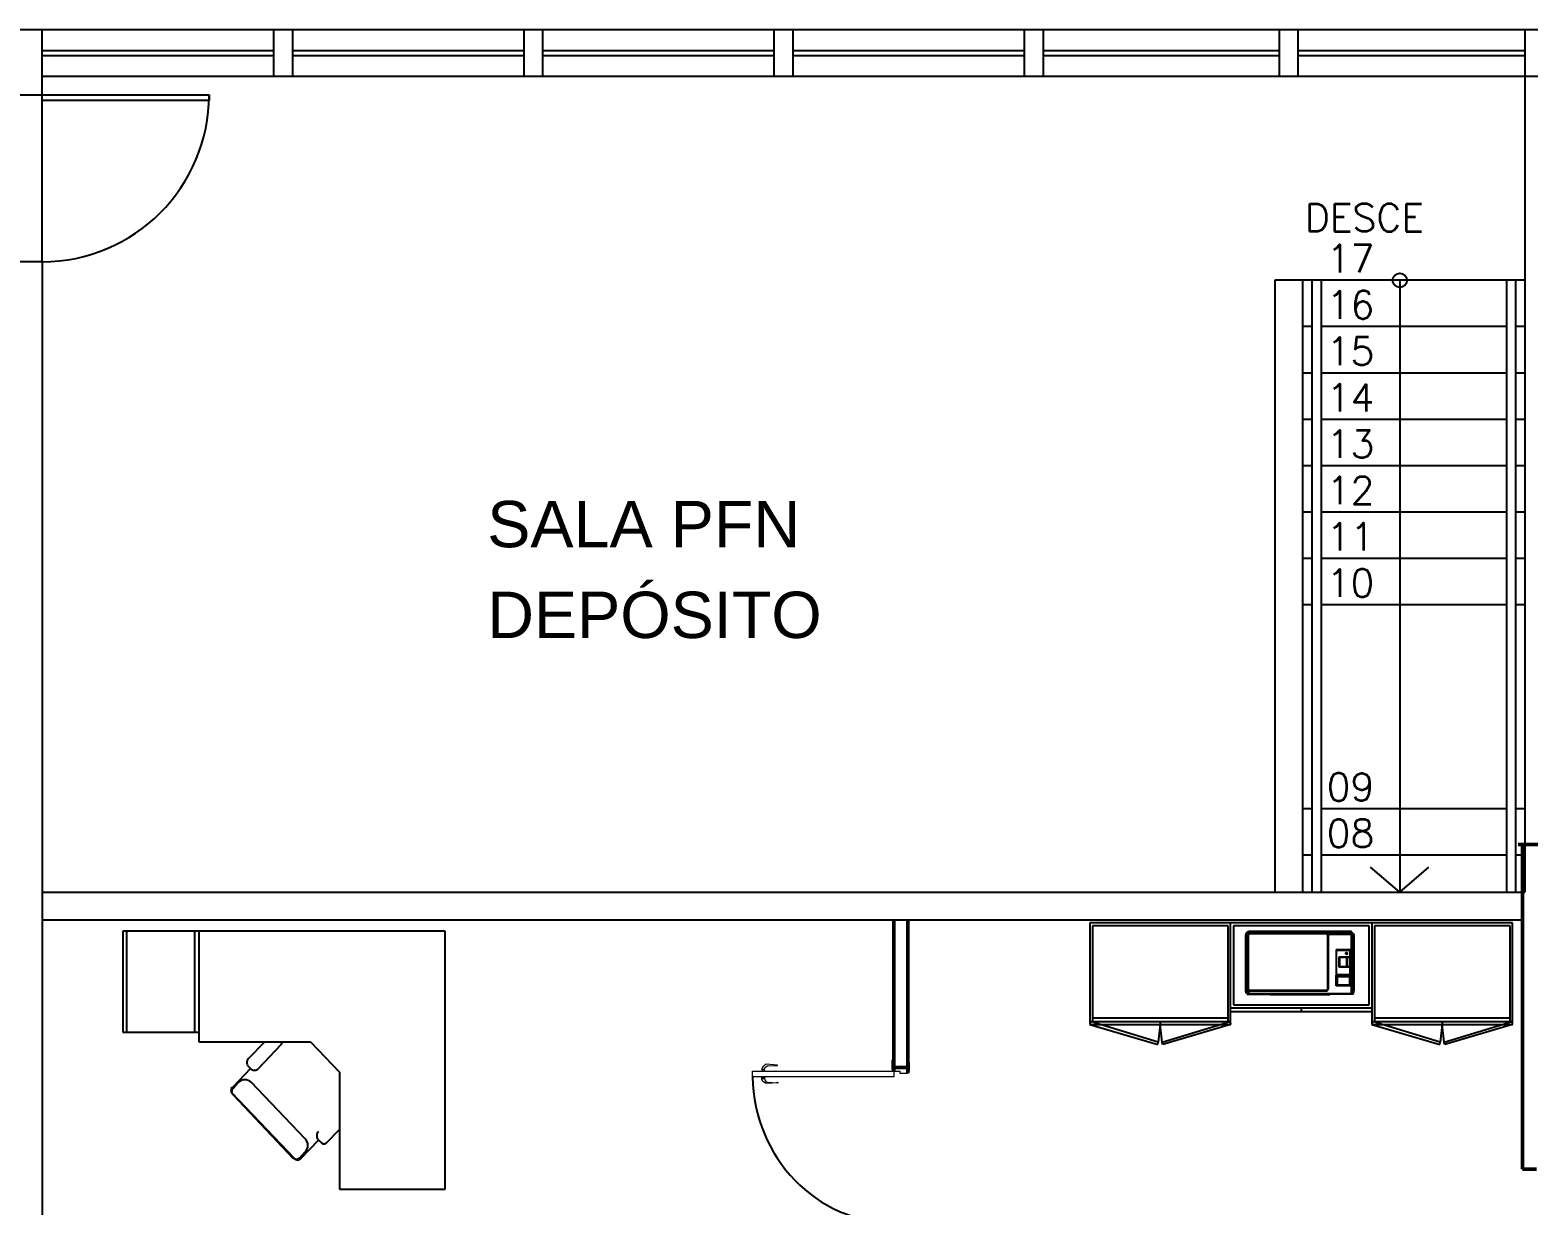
# Model space of a CAD drawing. Header units: millimetres. Extents: x -8 to 5830, y -596 to 3598.
# Drawn here: x 1664.37 to 1672.45, y 2387.01 to 2393.35 of the extents above; entities that cross this region are included whole.
import ezdxf

# ---------------------------------------------------------------- set-up
doc = ezdxf.new("R2010")
doc.units = ezdxf.units.MM
doc.linetypes.add('CONTINU', pattern=[0])
doc.linetypes.add('DASHDOT', pattern=[1, 0.5, -0.25, 0, -0.25])
doc.layers.get('0').update_dxf_attribs({"color": 9})
doc.styles.add('80X50', font='romans.shx')
doc.styles.get("Standard").update_dxf_attribs({"font": 'arial.ttf'})

msp = doc.modelspace()

# ---------------------------------------------------------------- linework, layer by layer
for p, q in [((1734.0826, 2393.3475), (1664.1826, 2393.3475)), ((1672.4326, 2393.3475), (1672.4326, 2388.6975)), ((1664.4326, 2393.2375), (1665.6826, 2393.2375)), ((1665.6826, 2393.2075), (1664.4326, 2393.2075)), ((1665.7826, 2393.2375), (1667.0326, 2393.2375)), ((1667.0326, 2393.2075), (1665.7826, 2393.2075)), ((1667.1326, 2393.2375), (1668.3826, 2393.2375)), ((1668.3826, 2393.2075), (1667.1326, 2393.2075)), ((1668.4826, 2393.2375), (1669.7326, 2393.2375)), ((1669.7326, 2393.2075), (1668.4826, 2393.2075)), ((1669.8326, 2393.2375), (1671.1076, 2393.2375)), ((1671.1076, 2393.2075), (1669.8326, 2393.2075)), ((1671.2076, 2393.2375), (1672.4326, 2393.2375)), ((1672.4326, 2393.2075), (1671.2076, 2393.2075)), ((1694.2826, 2393.0975), (1664.4326, 2393.0975)), ((1664.1826, 2392.9975), (1665.3326, 2392.9975)), ((1664.4326, 2392.0975), (1664.1826, 2392.0975)), ((1664.4326, 2392.0975), (1664.4326, 2378.3475)), ((1671.0826, 2391.9975), (1671.0826, 2388.6975)), ((1672.4326, 2391.9975), (1671.0826, 2391.9975)), ((1671.2326, 2391.9975), (1671.2326, 2388.6975)), ((1671.2826, 2391.9975), (1671.2826, 2388.6975)), ((1671.3326, 2391.9975), (1671.3326, 2388.6975)), ((1671.7576, 2391.9975), (1671.7576, 2388.6975)), ((1672.3326, 2391.9975), (1672.3326, 2388.6975)), ((1672.3826, 2391.9975), (1672.3826, 2388.6975)), ((1671.2826, 2391.7475), (1671.2326, 2391.7475)), ((1672.3326, 2391.7475), (1671.3326, 2391.7475)), ((1672.4326, 2391.7475), (1672.3826, 2391.7475)), ((1671.2826, 2391.4975), (1671.2326, 2391.4975)), ((1672.3326, 2391.4975), (1671.3326, 2391.4975)), ((1672.4326, 2391.4975), (1672.3826, 2391.4975)), ((1672.3326, 2391.2475), (1671.3326, 2391.2475)), ((1672.3326, 2390.9975), (1671.3326, 2390.9975)), ((1672.3326, 2390.7475), (1671.3326, 2390.7475)), ((1671.2826, 2390.4975), (1671.2326, 2390.4975)), ((1672.3326, 2390.4975), (1671.3326, 2390.4975)), ((1671.2826, 2390.2475), (1671.2326, 2390.2475)), ((1672.3326, 2390.2475), (1671.3326, 2390.2475)), ((1671.2826, 2389.1475), (1671.2326, 2389.1475)), ((1672.3326, 2389.1475), (1671.3326, 2389.1475)), ((1672.4326, 2389.1475), (1672.3826, 2389.1475)), ((1671.2826, 2388.8975), (1671.2326, 2388.8975)), ((1672.3326, 2388.8975), (1671.3326, 2388.8975)), ((1672.4326, 2388.8975), (1672.3826, 2388.8975)), ((1671.7576, 2388.6975), (1671.6002, 2388.8323)), ((1671.7576, 2388.6975), (1671.915, 2388.8323)), ((1664.4326, 2388.6975), (1672.4326, 2388.6975)), ((1664.4326, 2388.5475), (1672.419, 2388.5475))]:
    msp.add_line(p, q)
at = {"linetype": 'CONTINU'}
msp.add_line((1664.4326, 2392.0975), (1664.4326, 2392.9975), dxfattribs=at)
at = {"linetype": 'DASHDOT', "ltscale": 0.2}
for p, q in [((1671.2826, 2391.2475), (1671.2326, 2391.2475)), ((1672.4326, 2391.2475), (1672.3826, 2391.2475)), ((1671.2826, 2390.9975), (1671.2326, 2390.9975)), ((1672.4326, 2390.9975), (1672.3826, 2390.9975)), ((1671.2826, 2390.7475), (1671.2326, 2390.7475)), ((1672.4326, 2390.7475), (1672.3826, 2390.7475)), ((1672.4326, 2390.4975), (1672.3826, 2390.4975)), ((1672.4326, 2390.2475), (1672.3826, 2390.2475))]:
    msp.add_line(p, q, dxfattribs=at)
at = {"lineweight": 50}
for p, q in [((1672.5372, 2388.9541), (1672.3958, 2388.9541)), ((1672.419, 2388.9541), (1672.419, 2387.2037)), ((1669.0273, 2388.5408), (1669.0273, 2387.7319)), ((1669.1033, 2387.7209), (1669.1033, 2388.5408)), ((1669.1033, 2387.7518), (1669.0273, 2387.7518)), ((1672.495, 2387.2037), (1672.419, 2387.2037))]:
    msp.add_line(p, q, dxfattribs=at)
at = {"lineweight": 25}
for p, q in [((1672.3662, 2388.532), (1670.0847, 2388.532)), ((1670.0847, 2388.532), (1670.0847, 2387.9839)), ((1670.8318, 2388.5165), (1670.0995, 2388.5165)), ((1670.0995, 2388.5165), (1670.0995, 2387.9993)), ((1670.8318, 2387.9993), (1670.8318, 2388.5165)), ((1670.8445, 2387.9839), (1670.8445, 2388.532)), ((1671.5917, 2388.5165), (1670.8593, 2388.5165)), ((1670.8593, 2388.5165), (1670.8593, 2388.0899)), ((1671.5917, 2388.0899), (1671.5917, 2388.5165)), ((1671.6064, 2388.532), (1671.6064, 2387.9839)), ((1672.3536, 2388.5165), (1671.6212, 2388.5165)), ((1671.6212, 2388.5165), (1671.6212, 2387.9993)), ((1672.3536, 2387.9993), (1672.3536, 2388.5165)), ((1672.3662, 2387.9839), (1672.3662, 2388.532)), ((1666.6065, 2388.4878), (1664.8673, 2388.4878)), ((1664.8673, 2388.4878), (1664.8673, 2387.9419)), ((1664.8863, 2388.4878), (1664.8863, 2387.9419)), ((1665.2557, 2387.9419), (1665.2557, 2388.4878)), ((1665.2768, 2388.4878), (1665.2768, 2387.891)), ((1666.6065, 2387.0954), (1666.6065, 2388.4878)), ((1670.9268, 2388.4679), (1670.9289, 2388.4701)), ((1670.9268, 2388.1629), (1670.9268, 2388.4679)), ((1670.9289, 2388.4745), (1670.931, 2388.4767)), ((1670.9289, 2388.4701), (1670.9289, 2388.4745)), ((1670.931, 2388.4789), (1670.9353, 2388.4833)), ((1670.931, 2388.4767), (1670.931, 2388.4789)), ((1670.9353, 2388.4833), (1670.9395, 2388.4856)), ((1670.9416, 2388.4767), (1670.9353, 2388.4701)), ((1670.9353, 2388.4701), (1670.9353, 2388.1474)), ((1670.9353, 2388.4657), (1670.9374, 2388.4679)), ((1670.9374, 2388.4745), (1670.9395, 2388.4767)), ((1670.9374, 2388.4679), (1670.9374, 2388.4745)), ((1670.9395, 2388.4856), (1670.9416, 2388.4856)), ((1670.9395, 2388.4767), (1670.9437, 2388.4767)), ((1670.9437, 2388.4745), (1670.9395, 2388.4701)), ((1670.9395, 2388.4701), (1670.9395, 2388.1717)), ((1670.9395, 2388.4679), (1670.9437, 2388.4701)), ((1670.9437, 2388.4679), (1670.9395, 2388.4679)), ((1670.9416, 2388.4679), (1670.9395, 2388.4657)), ((1670.9395, 2388.4657), (1670.9416, 2388.4657)), ((1670.9395, 2388.4635), (1670.9416, 2388.4635)), ((1670.9416, 2388.4856), (1670.9437, 2388.4878)), ((1671.4946, 2388.4789), (1670.9416, 2388.4789)), ((1670.9416, 2388.4789), (1670.9416, 2388.4767)), ((1670.9479, 2388.4767), (1670.9416, 2388.4701)), ((1670.9416, 2388.1717), (1670.9416, 2388.4679)), ((1670.9437, 2388.4878), (1671.4946, 2388.4878)), ((1670.9437, 2388.4767), (1670.9458, 2388.4789)), ((1670.9458, 2388.4745), (1670.9437, 2388.4745)), ((1670.9458, 2388.4723), (1670.9437, 2388.4701)), ((1670.9437, 2388.4701), (1670.9437, 2388.4679)), ((1670.9479, 2388.4811), (1670.9458, 2388.4789)), ((1670.9458, 2388.4723), (1670.9479, 2388.4745)), ((1670.9479, 2388.4723), (1670.9458, 2388.4723)), ((1671.4903, 2388.4811), (1670.9479, 2388.4811)), ((1671.3637, 2388.4767), (1670.9479, 2388.4767)), ((1670.9479, 2388.4723), (1670.9479, 2388.4767)), ((1670.9479, 2388.4745), (1670.95, 2388.4767)), ((1670.95, 2388.4745), (1670.9479, 2388.4723)), ((1670.95, 2388.4767), (1670.95, 2388.4745)), ((1670.95, 2388.4745), (1671.3616, 2388.4745)), ((1670.9606, 2388.4789), (1670.9606, 2388.4745)), ((1670.9648, 2388.4745), (1670.9648, 2388.4767)), ((1670.9669, 2388.4767), (1670.969, 2388.4789)), ((1671.2181, 2388.4745), (1671.2181, 2388.4878)), ((1671.3236, 2388.4745), (1671.3236, 2388.4767)), ((1671.3595, 2388.4745), (1671.3595, 2388.4767)), ((1671.3616, 2388.4723), (1671.3616, 2388.4745)), ((1671.3658, 2388.4723), (1671.3616, 2388.4723)), ((1671.3637, 2388.4745), (1671.3637, 2388.4767)), ((1671.3679, 2388.4745), (1671.3637, 2388.4745)), ((1671.3658, 2388.4701), (1671.3658, 2388.4723)), ((1671.4925, 2388.4701), (1671.3658, 2388.4701)), ((1671.3679, 2388.4723), (1671.3679, 2388.4745)), ((1671.37, 2388.4723), (1671.3679, 2388.4723)), ((1671.3679, 2388.4657), (1671.3679, 2388.4701)), ((1671.37, 2388.4657), (1671.3679, 2388.4657)), ((1671.37, 2388.4679), (1671.37, 2388.4723)), ((1671.3722, 2388.4679), (1671.37, 2388.4679)), ((1671.37, 2388.1739), (1671.37, 2388.4657)), ((1671.37, 2388.4635), (1671.3722, 2388.4635)), ((1671.3722, 2388.1739), (1671.3722, 2388.4679)), ((1671.4692, 2388.4789), (1671.4692, 2388.4767)), ((1671.4713, 2388.4767), (1671.4735, 2388.4767)), ((1671.4735, 2388.4767), (1671.4735, 2388.4745)), ((1671.4777, 2388.4745), (1671.4777, 2388.4789)), ((1671.4777, 2388.4701), (1671.4798, 2388.4723)), ((1671.4903, 2388.4789), (1671.4925, 2388.4811)), ((1671.4946, 2388.4789), (1671.4925, 2388.4767)), ((1671.4925, 2388.4679), (1671.4925, 2388.4701)), ((1671.4925, 2388.4657), (1671.4946, 2388.4679)), ((1671.4946, 2388.4856), (1671.4967, 2388.4878)), ((1671.4946, 2388.4767), (1671.4967, 2388.4789)), ((1671.4988, 2388.4767), (1671.4946, 2388.4767)), ((1671.4946, 2388.4657), (1671.4946, 2388.1518)), ((1671.4967, 2388.4856), (1671.4988, 2388.4856)), ((1671.4967, 2388.4745), (1671.4988, 2388.4767)), ((1671.4988, 2388.4833), (1671.5009, 2388.4856)), ((1671.4988, 2388.4745), (1671.5009, 2388.4767)), ((1671.4988, 2388.4723), (1671.5009, 2388.4745)), ((1671.5009, 2388.4811), (1671.503, 2388.4833)), ((1671.5009, 2388.4657), (1671.5009, 2388.4745)), ((1671.503, 2388.4701), (1671.5009, 2388.4679)), ((1671.5009, 2388.4635), (1671.503, 2388.4657)), ((1671.503, 2388.4789), (1671.5051, 2388.4811)), ((1671.503, 2388.4679), (1671.503, 2388.1474)), ((1671.5051, 2388.4767), (1671.5072, 2388.4789)), ((1671.5072, 2388.4745), (1671.5093, 2388.4767)), ((1671.5093, 2388.4701), (1671.5093, 2388.4745)), ((1671.5093, 2388.4679), (1671.5114, 2388.4701)), ((1671.5114, 2388.1651), (1671.5114, 2388.4679)), ((1671.4144, 2388.3839), (1671.4165, 2388.3861)), ((1671.4925, 2388.3861), (1671.4144, 2388.3861)), ((1671.4144, 2388.3861), (1671.4144, 2388.2535)), ((1671.4165, 2388.2535), (1671.4165, 2388.3839)), ((1671.4165, 2388.3839), (1671.4903, 2388.3839)), ((1671.4671, 2388.3706), (1671.4692, 2388.3728)), ((1671.4671, 2388.364), (1671.4671, 2388.3706)), ((1671.4756, 2388.364), (1671.4671, 2388.364)), ((1671.4692, 2388.3728), (1671.4735, 2388.3728)), ((1671.4735, 2388.3706), (1671.4692, 2388.3706)), ((1671.4692, 2388.3618), (1671.4692, 2388.3706)), ((1671.4713, 2388.3662), (1671.4692, 2388.364)), ((1671.4735, 2388.3618), (1671.4692, 2388.3618)), ((1671.4713, 2388.3684), (1671.4713, 2388.3728)), ((1671.4713, 2388.364), (1671.4735, 2388.3662)), ((1671.4756, 2388.3728), (1671.4735, 2388.3706)), ((1671.4735, 2388.3706), (1671.4735, 2388.3618)), ((1671.4735, 2388.3684), (1671.4756, 2388.3684)), ((1671.4756, 2388.3662), (1671.4735, 2388.3662)), ((1671.4756, 2388.364), (1671.4756, 2388.3706)), ((1671.4903, 2388.3839), (1671.4925, 2388.3861)), ((1671.4903, 2388.2535), (1671.4903, 2388.3839)), ((1671.4925, 2388.3861), (1671.4925, 2388.2535)), ((1671.4312, 2388.2933), (1671.4312, 2388.3485)), ((1671.4312, 2388.3485), (1671.4925, 2388.3485)), ((1671.4925, 2388.2933), (1671.4312, 2388.2933)), ((1671.4334, 2388.2955), (1671.4334, 2388.3463)), ((1671.4334, 2388.3463), (1671.4692, 2388.3463)), ((1671.4692, 2388.2955), (1671.4334, 2388.2955)), ((1671.4692, 2388.3463), (1671.4692, 2388.2955)), ((1671.4735, 2388.2955), (1671.4735, 2388.3463)), ((1671.4735, 2388.3463), (1671.4861, 2388.3463)), ((1671.4861, 2388.2955), (1671.4735, 2388.2955)), ((1671.4861, 2388.3463), (1671.4861, 2388.2955)), ((1671.4925, 2388.3397), (1671.4903, 2388.3397)), ((1671.4925, 2388.322), (1671.4903, 2388.322)), ((1671.4925, 2388.3198), (1671.4903, 2388.3198)), ((1671.4903, 2388.3021), (1671.4925, 2388.3021)), ((1671.4946, 2388.3485), (1671.503, 2388.3485)), ((1671.503, 2388.3308), (1671.4946, 2388.3308)), ((1671.4946, 2388.3286), (1671.503, 2388.3286)), ((1671.4946, 2388.3132), (1671.503, 2388.3132)), ((1671.4946, 2388.311), (1671.503, 2388.311)), ((1671.503, 2388.2933), (1671.4946, 2388.2933)), ((1671.4946, 2388.2756), (1671.503, 2388.2756)), ((1671.4144, 2388.2535), (1671.4925, 2388.2535)), ((1671.4144, 2388.2469), (1671.4165, 2388.2491)), ((1671.4144, 2388.1916), (1671.4144, 2388.2491)), ((1671.4144, 2388.2491), (1671.4925, 2388.2491)), ((1671.4903, 2388.2469), (1671.4165, 2388.2469)), ((1671.4165, 2388.2469), (1671.4165, 2388.1916)), ((1671.4186, 2388.1938), (1671.4186, 2388.2447)), ((1671.4186, 2388.2447), (1671.4925, 2388.2447)), ((1671.4925, 2388.1938), (1671.4186, 2388.1938)), ((1671.4207, 2388.1982), (1671.4207, 2388.2424)), ((1671.4207, 2388.2424), (1671.4861, 2388.2424)), ((1671.4207, 2388.196), (1671.4228, 2388.1982)), ((1671.484, 2388.196), (1671.4228, 2388.196)), ((1671.4861, 2388.1982), (1671.484, 2388.196)), ((1671.4861, 2388.2424), (1671.4861, 2388.1982)), ((1671.4882, 2388.2447), (1671.4882, 2388.1938)), ((1671.4925, 2388.2491), (1671.4903, 2388.2469)), ((1671.4903, 2388.1916), (1671.4903, 2388.2469)), ((1671.4925, 2388.2402), (1671.4903, 2388.2402)), ((1671.4903, 2388.238), (1671.4925, 2388.238)), ((1671.4925, 2388.2203), (1671.4903, 2388.2203)), ((1671.4903, 2388.2005), (1671.4925, 2388.2005)), ((1671.4925, 2388.1916), (1671.4925, 2388.2491)), ((1671.4946, 2388.2491), (1671.503, 2388.2491)), ((1671.503, 2388.2292), (1671.4946, 2388.2292)), ((1671.503, 2388.227), (1671.4946, 2388.227)), ((1671.4946, 2388.2093), (1671.503, 2388.2093)), ((1670.9268, 2388.1607), (1670.9289, 2388.1629)), ((1670.9289, 2388.154), (1670.9289, 2388.1607)), ((1670.931, 2388.154), (1670.9289, 2388.154)), ((1670.931, 2388.1518), (1670.931, 2388.154)), ((1670.931, 2388.1496), (1670.9331, 2388.1518)), ((1670.9331, 2388.1496), (1670.9331, 2388.1474)), ((1670.9331, 2388.1474), (1671.0598, 2388.1474)), ((1670.9374, 2388.1474), (1670.9374, 2388.1496)), ((1670.9374, 2388.1496), (1670.9395, 2388.1496)), ((1670.9395, 2388.1761), (1670.9416, 2388.1761)), ((1670.9395, 2388.1695), (1670.9416, 2388.1717)), ((1670.9395, 2388.1496), (1670.9395, 2388.1518)), ((1670.9395, 2388.1518), (1671.4967, 2388.1518)), ((1670.9437, 2388.1717), (1670.9416, 2388.1717)), ((1670.9416, 2388.1695), (1670.9416, 2388.1673)), ((1670.9416, 2388.1673), (1670.9437, 2388.1673)), ((1670.9437, 2388.1518), (1670.9437, 2388.1717)), ((1670.9458, 2388.1695), (1670.9437, 2388.1695)), ((1670.9437, 2388.1651), (1670.9479, 2388.1651)), ((1670.9458, 2388.1673), (1670.9458, 2388.1695)), ((1671.3637, 2388.1673), (1670.9458, 2388.1673)), ((1670.9479, 2388.1629), (1670.95, 2388.1651)), ((1670.95, 2388.1629), (1670.95, 2388.1673)), ((1671.3616, 2388.1629), (1670.95, 2388.1629)), ((1671.0577, 2388.1496), (1671.0556, 2388.1496)), ((1671.0556, 2388.1496), (1671.0556, 2388.1474)), ((1671.0577, 2388.1518), (1671.0577, 2388.1496)), ((1671.0577, 2388.1474), (1671.0577, 2388.1452)), ((1671.0577, 2388.1452), (1671.3806, 2388.1452)), ((1671.0598, 2388.1496), (1671.0598, 2388.1518)), ((1671.0598, 2388.1452), (1671.0598, 2388.1474)), ((1671.0682, 2388.1518), (1671.0682, 2388.1496)), ((1671.0682, 2388.1496), (1671.0703, 2388.1496)), ((1671.0703, 2388.1496), (1671.0703, 2388.1518)), ((1671.2181, 2388.1452), (1671.2181, 2388.1518)), ((1671.3595, 2388.1673), (1671.3595, 2388.1629)), ((1671.3616, 2388.1629), (1671.3637, 2388.1651)), ((1671.3637, 2388.1673), (1671.3658, 2388.1695)), ((1671.3637, 2388.1651), (1671.3658, 2388.1651)), ((1671.3658, 2388.1695), (1671.3679, 2388.1695)), ((1671.3658, 2388.1651), (1671.3679, 2388.1673)), ((1671.3679, 2388.1695), (1671.3679, 2388.1739)), ((1671.3679, 2388.1739), (1671.37, 2388.1739)), ((1671.3679, 2388.1673), (1671.37, 2388.1695)), ((1671.3679, 2388.1518), (1671.3679, 2388.1496)), ((1671.3679, 2388.1496), (1671.37, 2388.1496)), ((1671.37, 2388.1761), (1671.3722, 2388.1761)), ((1671.37, 2388.1717), (1671.3722, 2388.1739)), ((1671.37, 2388.1695), (1671.37, 2388.1717)), ((1671.37, 2388.1496), (1671.37, 2388.1518)), ((1671.3785, 2388.1496), (1671.3785, 2388.1518)), ((1671.5051, 2388.1474), (1671.3785, 2388.1474)), ((1671.3785, 2388.1474), (1671.3785, 2388.1452)), ((1671.3806, 2388.1452), (1671.3806, 2388.1518)), ((1671.4017, 2388.1518), (1671.4017, 2388.1496)), ((1671.4017, 2388.1496), (1671.4713, 2388.1496)), ((1671.4038, 2388.1496), (1671.4038, 2388.1518)), ((1671.408, 2388.1518), (1671.408, 2388.1496)), ((1671.4101, 2388.1518), (1671.4101, 2388.1496)), ((1671.4925, 2388.1916), (1671.4144, 2388.1916)), ((1671.4228, 2388.1518), (1671.4228, 2388.1496)), ((1671.4249, 2388.1496), (1671.4249, 2388.1518)), ((1671.4291, 2388.1496), (1671.4291, 2388.1518)), ((1671.4439, 2388.1496), (1671.4439, 2388.1518)), ((1671.446, 2388.1518), (1671.446, 2388.1496)), ((1671.4481, 2388.1496), (1671.4481, 2388.1518)), ((1671.4566, 2388.1496), (1671.4566, 2388.1518)), ((1671.4608, 2388.1518), (1671.4608, 2388.1496)), ((1671.4692, 2388.1518), (1671.4692, 2388.1496)), ((1671.4713, 2388.1496), (1671.4713, 2388.1518)), ((1671.4946, 2388.1916), (1671.503, 2388.1916)), ((1671.4967, 2388.1496), (1671.4988, 2388.1518)), ((1671.4988, 2388.1496), (1671.5009, 2388.1496)), ((1671.5009, 2388.1496), (1671.5009, 2388.1474)), ((1671.5051, 2388.1496), (1671.5072, 2388.1518)), ((1671.5051, 2388.1474), (1671.5051, 2388.1496)), ((1671.5072, 2388.1518), (1671.5072, 2388.154)), ((1671.5072, 2388.154), (1671.5093, 2388.154)), ((1671.5093, 2388.1629), (1671.5114, 2388.1651)), ((1671.5093, 2388.154), (1671.5093, 2388.1629)), ((1670.8445, 2388.0745), (1671.6064, 2388.0745)), ((1670.8445, 2388.0546), (1671.6064, 2388.0546)), ((1670.8593, 2388.0899), (1671.5917, 2388.0899)), ((1671.2265, 2388.0546), (1671.2265, 2388.0745)), ((1670.0847, 2387.9993), (1670.8445, 2387.9993)), ((1670.0889, 2387.9993), (1670.0847, 2387.9839)), ((1670.0847, 2387.9839), (1670.8445, 2387.9839)), ((1670.0847, 2387.9839), (1670.4519, 2387.8756)), ((1670.454, 2387.8888), (1670.0889, 2387.9993)), ((1670.0995, 2388.0192), (1670.8318, 2388.0192)), ((1670.4646, 2387.9839), (1670.454, 2387.8888)), ((1670.4646, 2387.9993), (1670.4646, 2387.9839)), ((1670.4752, 2387.8888), (1670.4646, 2387.9839)), ((1670.4752, 2387.8888), (1670.8424, 2387.9993)), ((1670.8445, 2387.9839), (1670.4794, 2387.8756)), ((1670.8424, 2387.9993), (1670.8445, 2387.9839)), ((1671.6064, 2387.9993), (1672.3662, 2387.9993)), ((1671.6106, 2387.9993), (1671.6064, 2387.9839)), ((1671.6064, 2387.9839), (1672.3662, 2387.9839)), ((1671.6064, 2387.9839), (1671.9737, 2387.8756)), ((1671.9758, 2387.8888), (1671.6106, 2387.9993)), ((1671.6212, 2388.0192), (1672.3536, 2388.0192)), ((1671.9863, 2387.9839), (1671.9758, 2387.8888)), ((1671.9863, 2387.9993), (1671.9863, 2387.9839)), ((1671.9969, 2387.8888), (1671.9863, 2387.9839)), ((1671.9969, 2387.8888), (1672.3641, 2387.9993)), ((1672.3662, 2387.9839), (1672.0011, 2387.8756)), ((1664.8673, 2387.9419), (1665.2768, 2387.9419)), ((1665.2768, 2387.891), (1665.8804, 2387.891)), ((1665.6335, 2387.891), (1665.5427, 2387.7982)), ((1665.5955, 2387.743), (1665.7242, 2387.8778)), ((1665.7242, 2387.8778), (1665.7285, 2387.891)), ((1665.8804, 2387.891), (1666.0366, 2387.7275)), ((1670.4519, 2387.8756), (1670.454, 2387.8888)), ((1670.4794, 2387.8756), (1670.4752, 2387.8888)), ((1671.9737, 2387.8756), (1671.9758, 2387.8888)), ((1672.0011, 2387.8756), (1671.9969, 2387.8888)), ((1665.5385, 2387.7894), (1665.5364, 2387.785)), ((1665.5406, 2387.7938), (1665.5385, 2387.7894)), ((1665.5427, 2387.7982), (1665.5406, 2387.7938)), ((1665.5554, 2387.7474), (1665.4604, 2387.6457)), ((1665.5364, 2387.785), (1665.5364, 2387.7739)), ((1665.5364, 2387.7739), (1665.5385, 2387.7695)), ((1665.5385, 2387.7695), (1665.5406, 2387.7629)), ((1665.5406, 2387.7629), (1665.5596, 2387.743)), ((1665.5596, 2387.743), (1665.5638, 2387.7408)), ((1665.5638, 2387.7408), (1665.5702, 2387.7385)), ((1665.5702, 2387.7385), (1665.5849, 2387.7385)), ((1665.5849, 2387.7385), (1665.5913, 2387.7408)), ((1665.5913, 2387.7408), (1665.5955, 2387.743)), ((1666.0366, 2387.7275), (1666.0366, 2387.0954)), ((1665.452, 2387.628), (1665.4541, 2387.6347)), ((1665.452, 2387.628), (1665.4541, 2387.6236)), ((1665.4541, 2387.6391), (1665.4562, 2387.6435)), ((1665.4541, 2387.6391), (1665.4541, 2387.6347)), ((1665.4562, 2387.6435), (1665.4604, 2387.6457)), ((1665.4583, 2387.6347), (1665.4562, 2387.6302)), ((1665.4562, 2387.6302), (1665.4562, 2387.6258)), ((1665.4625, 2387.6391), (1665.4583, 2387.6347)), ((1665.4921, 2387.6722), (1665.4625, 2387.6391)), ((1665.8509, 2387.3672), (1665.5596, 2387.6722)), ((1665.4562, 2387.6258), (1665.4541, 2387.6214)), ((1665.4541, 2387.6192), (1665.4541, 2387.6236)), ((1665.4541, 2387.6214), (1665.4562, 2387.617)), ((1665.4562, 2387.6148), (1665.4541, 2387.6192)), ((1665.4562, 2387.617), (1665.4562, 2387.6126)), ((1665.4562, 2387.6148), (1665.796, 2387.2589)), ((1665.4562, 2387.6126), (1665.4583, 2387.6081)), ((1665.4583, 2387.6081), (1665.4625, 2387.6037)), ((1665.4625, 2387.6037), (1665.7854, 2387.2634)), ((1665.9163, 2387.3982), (1665.9142, 2387.3938)), ((1665.9142, 2387.3938), (1665.9142, 2387.3761)), ((1665.9184, 2387.4026), (1665.9163, 2387.3982)), ((1665.9226, 2387.407), (1665.9184, 2387.4026)), ((1665.967, 2387.3451), (1666.0366, 2387.4181)), ((1665.8277, 2387.2612), (1665.9226, 2387.3606)), ((1665.9142, 2387.3761), (1665.9163, 2387.3717)), ((1665.9163, 2387.3717), (1665.9184, 2387.365)), ((1665.9184, 2387.365), (1665.9226, 2387.3606)), ((1665.9226, 2387.3606), (1665.9353, 2387.3496)), ((1665.9353, 2387.3496), (1665.9395, 2387.3451)), ((1665.9395, 2387.3451), (1665.948, 2387.3407)), ((1665.948, 2387.3407), (1665.9585, 2387.3407)), ((1665.9585, 2387.3407), (1665.967, 2387.3451)), ((1665.7981, 2387.2567), (1665.7854, 2387.2634)), ((1665.796, 2387.2589), (1665.8002, 2387.2567)), ((1665.8087, 2387.2567), (1665.7981, 2387.2567)), ((1665.8002, 2387.2567), (1665.8065, 2387.2545)), ((1665.8065, 2387.2545), (1665.815, 2387.2545)), ((1665.8213, 2387.2634), (1665.8087, 2387.2567)), ((1665.815, 2387.2545), (1665.8277, 2387.2612)), ((1665.8213, 2387.2634), (1665.8509, 2387.2965)), ((1666.0366, 2387.0954), (1666.6065, 2387.0954))]:
    msp.add_line(p, q, dxfattribs=at)
at = {"lineweight": 20}
for p, q in [((1669.0273, 2387.7916), (1669.0167, 2387.7916)), ((1669.0167, 2387.7916), (1669.0167, 2387.7408)), ((1669.0273, 2387.7916), (1669.0273, 2387.701)), ((1668.2654, 2387.701), (1668.2654, 2387.7319)), ((1668.2654, 2387.7319), (1669.059, 2387.7319)), ((1669.0167, 2387.7408), (1669.0273, 2387.7408)), ((1669.059, 2387.7319), (1669.059, 2387.7209)), ((1669.059, 2387.7209), (1669.1033, 2387.7209)), ((1669.1033, 2387.7209), (1669.1033, 2387.7805)), ((1669.1117, 2387.7805), (1669.1033, 2387.7805)), ((1669.1033, 2387.7319), (1669.1117, 2387.7319)), ((1669.1117, 2387.7319), (1669.1117, 2387.7805)), ((1669.0273, 2387.701), (1668.2654, 2387.701))]:
    msp.add_line(p, q, dxfattribs=at)
at = {"lineweight": 9}
for p, q in [((1668.3139, 2387.7341), (1668.316, 2387.7319)), ((1668.3203, 2387.7562), (1668.316, 2387.7474)), ((1668.316, 2387.7474), (1668.316, 2387.7341)), ((1668.3287, 2387.7408), (1668.316, 2387.7408)), ((1668.316, 2387.7341), (1668.3308, 2387.7341)), ((1668.3392, 2387.7695), (1668.3203, 2387.7562)), ((1668.3287, 2387.7408), (1668.3308, 2387.7452)), ((1668.3287, 2387.7341), (1668.3287, 2387.7408)), ((1668.3308, 2387.7496), (1668.3371, 2387.7562)), ((1668.3308, 2387.7452), (1668.3308, 2387.7496)), ((1668.3308, 2387.7341), (1668.3329, 2387.7319)), ((1668.3371, 2387.7562), (1668.3456, 2387.7606)), ((1668.4005, 2387.7651), (1668.3392, 2387.7695)), ((1668.3456, 2387.7606), (1668.3498, 2387.7606)), ((1668.3498, 2387.7606), (1668.392, 2387.7629)), ((1668.392, 2387.7629), (1668.4005, 2387.7629)), ((1668.4005, 2387.7629), (1668.4005, 2387.7651)), ((1668.3139, 2387.701), (1668.316, 2387.6988)), ((1668.316, 2387.6877), (1668.316, 2387.6988)), ((1668.3308, 2387.6988), (1668.316, 2387.6988)), ((1668.316, 2387.6921), (1668.3287, 2387.6921)), ((1668.3181, 2387.6811), (1668.316, 2387.6877)), ((1668.3203, 2387.6767), (1668.3181, 2387.6811)), ((1668.3392, 2387.6656), (1668.3203, 2387.6767)), ((1668.3287, 2387.6921), (1668.3287, 2387.6988)), ((1668.3287, 2387.6921), (1668.3308, 2387.6877)), ((1668.3308, 2387.701), (1668.3329, 2387.6988)), ((1668.3308, 2387.6877), (1668.3308, 2387.6833)), ((1668.3308, 2387.6833), (1668.335, 2387.6811)), ((1668.335, 2387.6811), (1668.3371, 2387.6767)), ((1668.3371, 2387.6767), (1668.3456, 2387.6722)), ((1668.4026, 2387.67), (1668.3392, 2387.6656)), ((1668.3456, 2387.6722), (1668.3498, 2387.6722)), ((1668.3498, 2387.6722), (1668.392, 2387.67)), ((1668.392, 2387.67), (1668.4005, 2387.6722)), ((1668.4005, 2387.6722), (1668.4026, 2387.67)), ((1668.4026, 2387.67), (1668.4005, 2387.6678))]:
    msp.add_line(p, q, dxfattribs=at)
for points in [[(1665.3326, 2392.9675), (1664.4326, 2392.9675), (1664.4326, 2393.3475)], [(1665.6826, 2393.0975), (1665.6826, 2393.3475)], [(1665.7826, 2393.3475), (1665.7826, 2393.0975)], [(1667.0326, 2393.0975), (1667.0326, 2393.3475)], [(1667.1326, 2393.3475), (1667.1326, 2393.0975)], [(1668.3826, 2393.0975), (1668.3826, 2393.3475)], [(1668.4826, 2393.3475), (1668.4826, 2393.0975)], [(1669.7326, 2393.0975), (1669.7326, 2393.3475)], [(1669.8326, 2393.3475), (1669.8326, 2393.0975)], [(1671.1076, 2393.0975), (1671.1076, 2393.3475)], [(1671.2076, 2393.3475), (1671.2076, 2393.0975)], [(1665.3326, 2392.9975), (1665.3326, 2392.9675)]]:
    msp.add_lwpolyline(points)
msp.add_circle((1671.7576, 2391.9975), 0.0387)
at = {"linetype": 'CONTINU'}
msp.add_arc((1664.4326, 2392.9975), 0.9, 270, 0, dxfattribs=at)
at = {"lineweight": 25}
for centre, major_axis, start_param, end_param in [((1665.5258, 2387.6317), (0, 0.0538), -0.717541, 0.717541), ((1669.0288, 2387.7137), (0, 0.7995), 1.586672, 3.139663), ((1665.8197, 2387.3319), (0, 0.0481), 3.887568, 5.53721)]:
    msp.add_ellipse(centre, major_axis=major_axis, ratio=0.954968, start_param=start_param, end_param=end_param, dxfattribs=at)

# ---------------------------------------------------------------- texts
at = {"style": '80X50'}
for s, p in [('DESCE', (1671.2447, 2392.2607)), ('17', (1671.363, 2392.04)), ('16', (1671.363, 2391.79)), ('15', (1671.363, 2391.54)), ('14', (1671.363, 2391.29)), ('13', (1671.363, 2391.04)), ('12', (1671.363, 2390.79)), ('11', (1671.363, 2390.54)), ('10', (1671.363, 2390.29)), ('09', (1671.363, 2389.19)), ('08', (1671.363, 2388.94))]:
    msp.add_text(s, height=0.15, dxfattribs=at).set_placement(p)
for s, p in [('SALA PFN', (1666.8335, 2390.5577)), ('DEPÓSITO', (1666.8335, 2390.0682))]:
    msp.add_text(s, height=0.25).set_placement(p)

doc.saveas('drawing.dxf')
